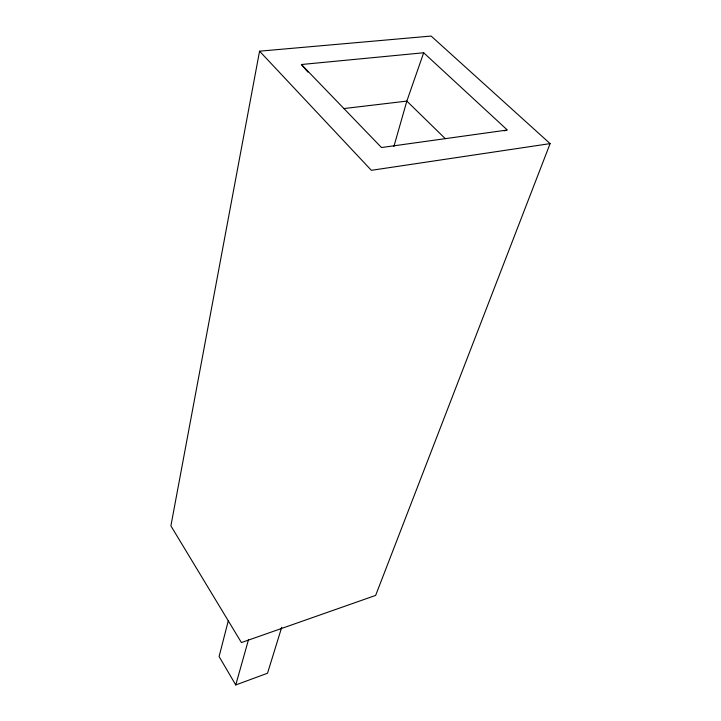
<?xml version="1.0" encoding="UTF-8"?>
<svg xmlns="http://www.w3.org/2000/svg" width="721" height="721" viewBox="0 0 721 721"><rect width="100%" height="100%" fill="white"/><g stroke="black" fill="none" stroke-linecap="round" stroke-linejoin="round"><path stroke-width="1.08" d="M259.56 51.182L170.895 525.87L241.418 642.573L375.641 595.42L550.105 143.623L431.122 36.05L259.56 51.182L371.36 170.318L550.105 143.623M228.296 620.781L219.094 656.543L235.758 684.95L267.518 673.225L281.722 627.279M235.758 684.95L248.565 639.419M393.882 146.507L406.842 101.102L423.678 52.768L507.341 130.014L381.499 147.535L301.441 64.511L423.678 52.768M504.132 130.88L506.268 130.303M343.944 108.556L406.842 101.102L445.317 138.675M301.441 64.511L307.903 72.082"/></g></svg>
